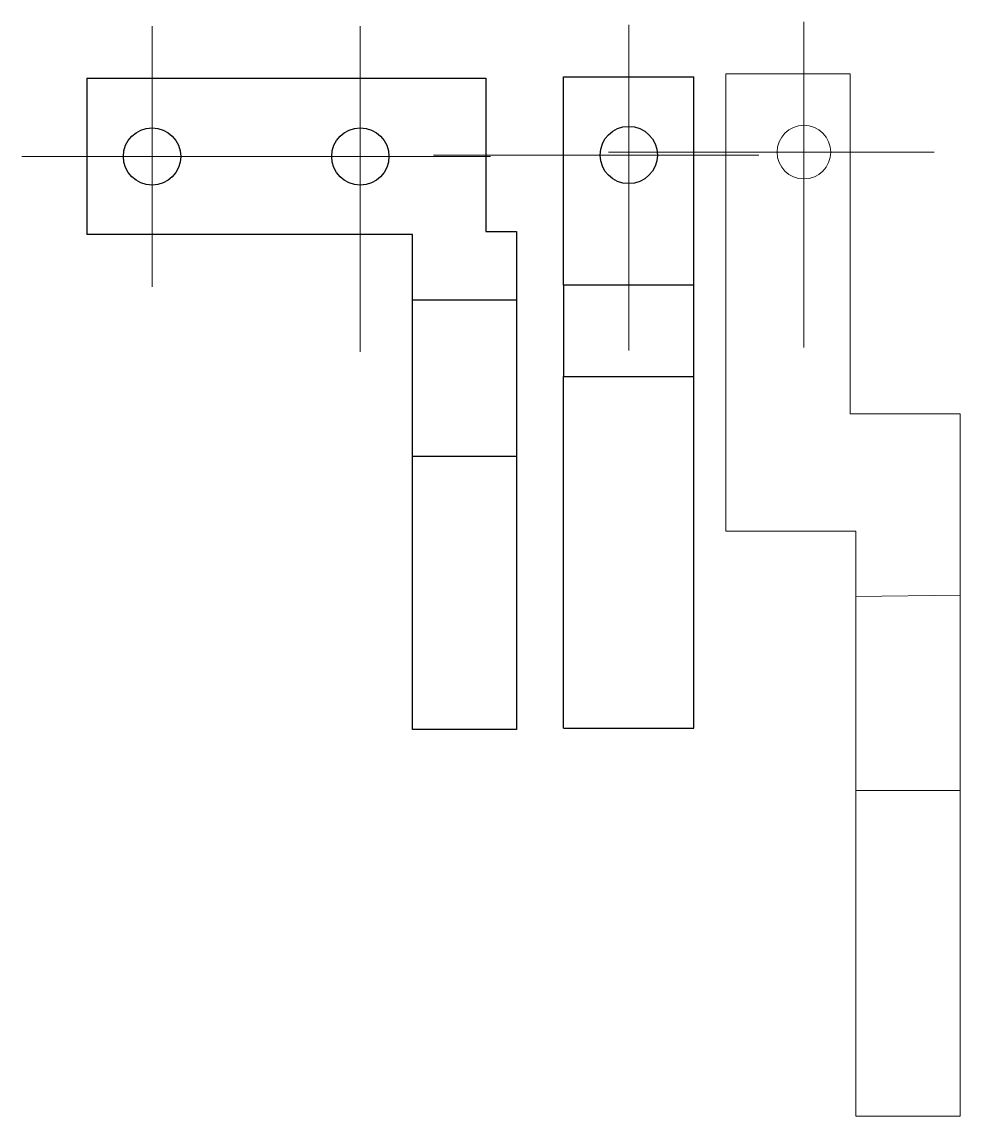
# Model space of a CAD drawing. Header units: millimetres. Extents: x 65.4 to 137.4, y 112.1 to 196.1.
import ezdxf

# ---------------------------------------------------------------- set-up
doc = ezdxf.new("R2010")
doc.units = ezdxf.units.MM
doc.layers.add('centres', color=7, linetype='CONTINUOUS', lineweight=0)
doc.layers.add('Z-FLAG', color=7, linetype='CONTINUOUS', lineweight=0)
for name, color, linetype in [('Default', 7, 'CONTINUOUS'), ('X-FLAG-FLAT', 7, 'CONTINUOUS'), ('Y-FLAG-FLAT', 7, 'CONTINUOUS')]:
    doc.layers.add(name, color=color, linetype=linetype)

# ---------------------------------------------------------------- blocks, each defined once
blk = doc.blocks.new('SE1')
at = {"layer": 'Y-FLAG-FLAT', "color": 7, "linetype": 'CONTINUOUS'}
for p, q in [((106.983, 191.865), (116.983, 191.865)), ((106.983, 175.865), (106.983, 191.865)), ((116.983, 175.865), (116.983, 191.865)), ((106.983, 175.865), (106.983, 168.865)), ((116.983, 175.865), (106.983, 175.865)), ((116.983, 168.865), (116.983, 175.865)), ((106.983, 141.865), (106.983, 168.865)), ((106.983, 168.865), (116.983, 168.865)), ((116.983, 141.865), (116.983, 168.865)), ((106.983, 141.865), (116.983, 141.865))]:
    blk.add_line(p, q, dxfattribs=at)
blk.add_circle((111.983, 185.865), 2.2, dxfattribs=at)

msp = doc.modelspace()

# ---------------------------------------------------------------- linework, layer by layer
at = {"layer": 'centres'}
for p, q in [((75.363, 175.753), (75.363, 195.753)), ((91.363, 170.753), (91.363, 195.753)), ((111.983, 170.865), (111.983, 195.865)), ((125.44, 171.084), (125.44, 196.084)), ((65.363, 185.753), (85.363, 185.753)), ((76.363, 185.753), (101.363, 185.753)), ((96.983, 185.865), (121.983, 185.865)), ((110.44, 186.084), (135.44, 186.084))]:
    msp.add_line(p, q, dxfattribs=at)
at = {"layer": 'X-FLAG-FLAT'}
for p, q in [((70.363, 191.753), (70.363, 179.753)), ((70.363, 191.753), (101, 191.753)), ((101, 191.753), (101, 180)), ((101, 180), (103.363, 180)), ((103.363, 180), (103.363, 141.753)), ((95.363, 179.753), (70.363, 179.753)), ((95.363, 141.753), (95.363, 179.753)), ((95.363, 174.753), (103.363, 174.753)), ((95.363, 162.753), (103.363, 162.753)), ((103.363, 141.753), (95.363, 141.753))]:
    msp.add_line(p, q, dxfattribs=at)
for centre in [(75.363, 185.753), (91.363, 185.753)]:
    msp.add_circle(centre, 2.2, dxfattribs=at)
at = {"layer": 'Z-FLAG'}
for p, q in [((119.44, 192.084), (129, 192.084)), ((119.44, 157), (119.44, 192.084)), ((129, 192.084), (129, 166)), ((129, 166), (137.44, 166)), ((137.44, 166), (137.44, 152.084)), ((119.44, 157), (129.44, 157)), ((129.44, 151.962), (129.44, 157)), ((137.44, 152.084), (129.44, 151.962)), ((137.44, 152.084), (137.44, 112.084)), ((129.44, 112.084), (129.44, 151.962)), ((137.44, 137.084), (129.44, 137.084)), ((137.44, 112.084), (129.44, 112.084))]:
    msp.add_line(p, q, dxfattribs=at)
msp.add_circle((125.44, 186.084), 2.06, dxfattribs=at)

# ---------------------------------------------------------------- block references
at = {"layer": 'Default'}
msp.add_blockref('SE1', (0, 0), dxfattribs=at)

doc.saveas('drawing.dxf')
